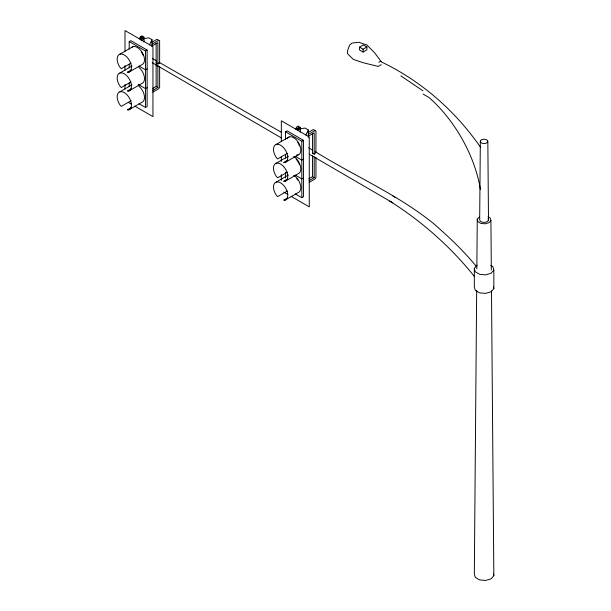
<?xml version="1.0" encoding="UTF-8"?>
<svg xmlns="http://www.w3.org/2000/svg" width="611" height="611" viewBox="0 0 611 611"><rect width="100%" height="100%" fill="white"/><g stroke="black" fill="none" stroke-linecap="round" stroke-linejoin="round"><path stroke-width="0.92" d="M476.664 290.744L474.327 573.92L475.282 577.403L479.597 579.9L485.63 580.45L491.068 578.846L493.841 575.707L491.496 290.958M476.847 268.817L477.252 219.234L479.192 217.035M480.338 141.026L479.673 219.456L480.109 221.029L482.056 222.16L484.783 222.404L487.242 221.686L488.495 220.266L487.838 141.714L487.471 140.377L485.806 139.423L483.492 139.209L481.399 139.82L480.338 141.026L480.704 142.371L482.362 143.325L484.676 143.539L486.768 142.921L487.838 141.714M139.529 38.913L140.011 37.279L141.179 36.049L142.348 35.927L142.837 37.004M139.942 38.669L141.179 36.53M142.058 38.462L142.416 37.24M143.509 39.303L143.509 37.279L142.638 37.37L141.401 39.509L141.76 40.311M143.806 39.471L144.288 37.844L143.806 36.767L142.638 36.889L141.469 38.119L140.981 39.753L141.469 40.822M295.846 129.158L296.335 127.531L297.504 126.294L298.672 126.179M296.266 128.921L296.625 127.699M297.305 129.998L297.786 128.371L298.955 127.134L300.123 127.019L300.612 128.089L300.123 129.723M298.672 128.883L299.153 127.248M299.833 129.547L300.192 128.333L299.833 127.531L298.955 127.615L298.084 128.539L298.084 130.563M143.806 41.999L144.288 40.929L143.806 39.295L142.638 38.065L141.469 37.943M300.123 132.251L300.612 131.174L300.123 129.547L298.955 128.31M149.573 44.87L152.017 39.692L148.756 37.813L144.272 38.516M305.89 135.123L308.334 129.944L305.072 128.058L299.695 128.906M487.983 216.737L490.251 218.043L490.916 220.487L488.976 222.687L485.165 223.802L480.949 223.42L477.924 221.671L477.252 219.234M490.732 265.395L492.886 266.64L493.841 270.123L493.841 288.652L491.068 291.791L485.63 293.395L479.597 292.837L475.282 290.347L474.327 286.865L474.327 268.344L477.099 265.197M493.841 270.123L491.068 273.27L485.63 274.866L479.597 274.316L475.282 271.826L474.327 268.344M129.196 49.101L129.196 41.579L130.823 40.632L147.129 50.049L147.129 106.513L145.494 107.46L138.972 103.694M119.848 54.196L132.885 46.665M151.765 42.327L157.012 39.295L159.631 40.807L159.631 63.46M152.009 44.198L158.753 40.303M151.994 45.97L157.882 42.571L157.882 87.449L152.735 90.42M129.196 41.579L145.494 50.988L147.129 50.049M131.06 63.078L121.284 68.722L119.848 67.103A10.112 5.835 60 0 1 119.061 54.585A10.112 5.835 60 0 1 129.547 60.634A10.112 5.835 60 0 1 128.761 72.251L127.325 72.22L131.403 69.868M119.848 73.022L132.075 65.957M128.761 72.251L141.798 64.72A10.112 5.835 60 0 0 142.203 52.447A10.112 5.835 60 0 0 131.434 47.635M147.129 68.867L145.494 69.807L138.972 66.049M159.631 62.658L157.882 63.666L156.133 62.658M131.06 81.905L121.284 87.549L119.848 85.922A10.112 5.835 60 0 1 119.061 73.404A10.112 5.835 60 0 1 129.547 79.453A10.112 5.835 60 0 1 128.761 91.07L127.325 91.039L131.403 88.687M119.848 91.841L132.075 84.784M128.761 91.07L141.798 83.539A10.112 5.835 60 0 0 144.311 76.703A10.112 5.835 60 0 0 138.934 67.386M147.129 87.694L145.494 88.633L138.162 84.402M131.06 100.723L121.284 106.375L119.848 104.748A10.112 5.835 60 0 1 119.061 92.23A10.112 5.835 60 0 1 129.547 98.279A10.112 5.835 60 0 1 128.761 109.896L127.325 109.865L131.403 107.513M152.46 88.564L156.133 86.441L157.882 87.449M152.758 92.169L158.753 88.71L159.631 87.197L159.631 66.431M128.761 109.896L141.798 102.365A10.112 5.835 60 0 0 144.311 95.53A10.112 5.835 60 0 0 138.934 86.212M359.528 47.123L363.308 44.939L366.875 47.001L366.875 49.858L363.094 52.042L359.528 49.987L359.528 47.123L363.094 49.186L366.875 47.001M378.858 62.253L380.309 61.413C420.681 80.476 455.233 110.652 480.559 147.335M381.233 64.697L378.217 66.439L363.056 62.689L353.288 59.389L347.575 53.745L347.575 50.721L349.591 45.145L351.951 43.083L358.764 42.266L366.974 45.031L374.734 52.92L381.233 61.673M285.513 139.354L285.513 131.823L287.147 130.884L303.446 140.293L303.446 196.765L301.819 197.704L295.296 193.947M276.164 144.448L289.209 136.917M308.081 132.579L313.328 129.547L315.948 131.06L315.948 152.765M308.326 134.451L315.077 130.555M308.318 136.222L314.199 132.824L314.199 154.705M285.513 131.823L301.819 141.24L303.446 140.293M287.384 153.33L277.6 158.975L276.164 157.355A10.112 5.835 60 0 1 275.385 144.83A10.112 5.835 60 0 1 285.864 150.886A10.112 5.835 60 0 1 285.077 162.495L283.649 162.465L287.72 160.113M276.164 163.267L288.392 156.21M285.077 162.495L298.122 154.973A10.112 5.835 60 0 0 298.122 142.065A10.112 5.835 60 0 0 287.223 138.644M303.446 159.12L301.819 160.059L295.296 156.294M315.368 153.246L314.199 153.919L312.458 152.91M287.384 172.149L277.6 177.801L276.164 176.174A10.112 5.835 60 0 1 275.385 163.656A10.112 5.835 60 0 1 285.864 169.705A10.112 5.835 60 0 1 285.077 181.322L283.649 181.291L287.72 178.939M276.164 182.093L288.392 175.036M285.077 181.322L298.122 173.791A10.112 5.835 60 0 0 300.413 165.932A10.112 5.835 60 0 0 293.662 156.515M303.446 177.946L301.819 178.886L295.296 175.12M287.384 190.976L277.6 196.62L276.164 195.001A10.112 5.835 60 0 1 275.385 182.483A10.112 5.835 60 0 1 285.864 188.532A10.112 5.835 60 0 1 285.077 200.148L283.649 200.118L287.72 197.758M308.776 178.817L312.458 176.694L314.199 177.702L314.199 156.775M309.051 180.673L314.199 177.702M309.082 182.422L315.077 178.962L315.948 177.45L315.948 157.63M285.077 200.148L298.122 192.618A10.112 5.835 60 0 0 300.413 184.759A10.112 5.835 60 0 0 293.662 175.334M297.504 126.775L298.374 126.691M296.686 154.942L298.122 154.973M152.414 58.496L156.668 60.94M159.02 62.276L281.61 132.411M308.608 147.839L312.74 150.207M315.223 151.62C354.426 176.083 397.746 194.451 433.772 223.756C449.062 237.037 463.81 251.052 476.618 266.77M423.064 94.063L428.953 97.47A99.868 57.663 60 0 1 480.46 189.677M392.904 196.055L395.798 197.727M156.133 65.346L157.882 66.355M128.287 102.365L131.579 104.26M134.863 106.161L152.949 116.602L152.949 46.68L125.003 30.55L125.003 51.339M283.787 192.137L287.896 194.512M291.187 196.414L309.265 206.854L309.265 136.933L281.32 120.802L281.32 141.584M152.192 62.666L281.595 138.055M309.265 154.193L392.743 202.821L389.856 201.156C421.911 221.434 450.689 246.829 474.396 276.47M400.885 75.879L422.888 90.772M297.504 129.15L298.672 130.387M297.504 129.631L298.374 130.555M142.638 38.546L143.509 39.463M141.179 38.905L142.348 40.135M141.179 39.387L142.058 40.311M488.067 218.692L488.495 220.266M493.367 286.91L493.841 288.652M493.367 573.966L493.841 575.707M490.916 220.487L491.328 270.009M363.094 49.186L363.094 52.042M312.458 133.717L312.458 153.697M312.458 155.767L312.458 176.694M308.334 129.944L308.334 137.475M301.819 141.24L301.819 197.704M285.513 154.415L285.513 158.18M285.513 172.294L285.513 177.946M281.32 156.706L281.32 161.426M281.32 174.654L281.32 180.321M156.133 43.473L156.133 86.441M152.017 39.692L152.017 46.283M145.494 50.988L145.494 107.46M129.196 64.163L129.196 67.928M129.196 82.989L129.196 86.754M125.003 65.507L125.003 70.234M125.003 84.402L125.003 89.13M297.733 142.401A9.218 5.323 60 0 1 299.543 146.067M296.22 159.318A9.218 5.323 60 0 1 299.543 164.894M296.763 178.748A9.218 5.323 60 0 1 297.733 180.054M141.408 52.156A9.218 5.323 60 0 1 142.951 55.074"/></g></svg>
